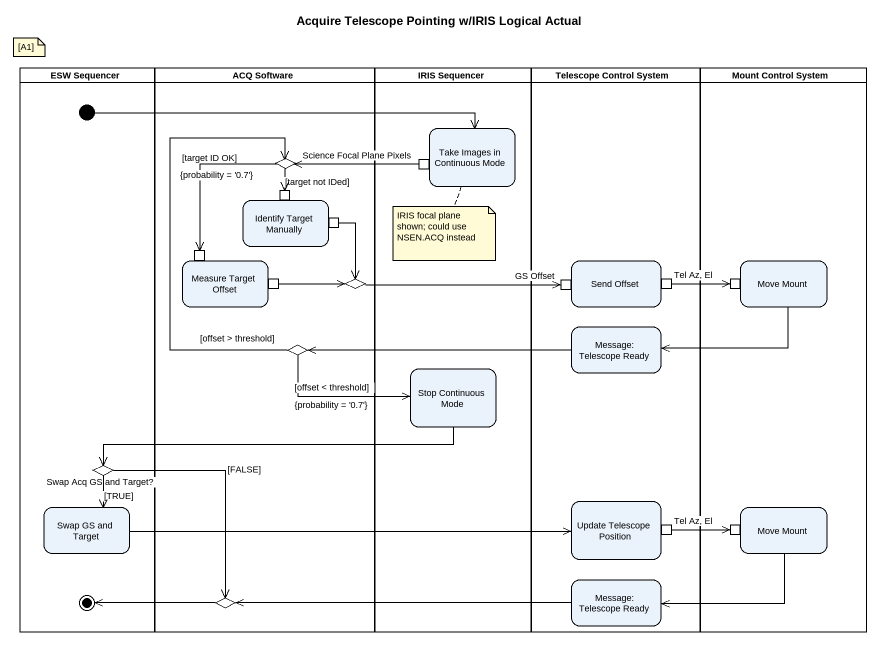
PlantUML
@startuml
title Acquire Telescope Pointing w/IRIS Logical Actual
hide empty description
state "ESW Sequencer" as ESW_Sequencer <<partition>> {
  state initial1 <<start>>
  state "Swap Acq GS and Target?" as Swap_Acq_GS_and_Target <<choice>>
  state "Swap GS and Target" as Swap_GS_and_Target
  state final1 <<end>>
}
state "ACQ Software" as ACQ_Software <<partition>> {
  state choice1 <<choice>>
  state "Identify Target Manually" as Identify_Target_Manually {
    state pin1 <<inputPin>>
    state pin2 <<outputPin>>
  }
  state "Measure Target Offset" as Measure_Target_Offset {
    state pin3 <<inputPin>>
    state pin4 <<outputPin>>
  }
  state choice2 <<choice>>
  state choice3 <<choice>>
  state choice4 <<choice>>
}
state "IRIS Sequencer" as IRIS_Sequencer <<partition>> {
  state "Take Images in Continuous Mode" as Take_Images_in_Continuous {
    state "Science Focal Plane Pixels" as Science_Focal_Plane_Pixels <<outputPin>>
  }
  state "Stop Continuous Mode" as Stop_Continuous_Mode
}
state "Telescope Control System" as Telescope_Control_System <<partition>> {
  state "Send Offset" as Send_Offset {
    state "GS Offset" as GS_Offset <<inputPin>>
    state "Tel Az, El" as Tel_Az_El <<outputPin>>
  }
  state "Message: Telescope Ready" as Message_Telescope_Ready
  state "Update Telescope Position" as Update_Telescope_Position {
    state "Tel Az, El" as Tel_Az_El_2 <<outputPin>>
  }
  state "Message: Telescope Ready" as Message_Telescope_Ready_2
}
state "Mount Control System" as Mount_Control_System <<partition>> {
  state "Move Mount" as Move_Mount {
    state pin5 <<inputPin>>
  }
  state "Move Mount" as Move_Mount_2 {
    state pin6 <<inputPin>>
  }
}
initial1 -right-> Take_Images_in_Continuous
choice1 --> pin1 : [target not IDed]
choice1 --> pin3 : [target ID OK]\n{probability = '0.7'}
Science_Focal_Plane_Pixels -left-> choice1
pin2 --> choice2
pin4 -right-> choice2
choice2 -right-> GS_Offset
Tel_Az_El -right-> pin5
Move_Mount -left-> Message_Telescope_Ready
Message_Telescope_Ready -left-> choice3
choice3 -up-> choice1 : [offset > threshold]
choice3 -right-> Stop_Continuous_Mode : [offset < threshold]\n{probability = '0.7'}
Stop_Continuous_Mode -left-> Swap_Acq_GS_and_Target
Swap_Acq_GS_and_Target --> Swap_GS_and_Target : [TRUE]
Swap_Acq_GS_and_Target --> choice4 : [FALSE]
Swap_GS_and_Target -right-> Update_Telescope_Position
Tel_Az_El_2 -right-> pin6
Move_Mount_2 -left-> Message_Telescope_Ready_2
choice4 -left-> final1
Message_Telescope_Ready_2 -left-> choice4
note as N1
  [A1]
end note
note bottom of Take_Images_in_Continuous : IRIS focal plane shown; could use NSEN.ACQ instead
@enduml
